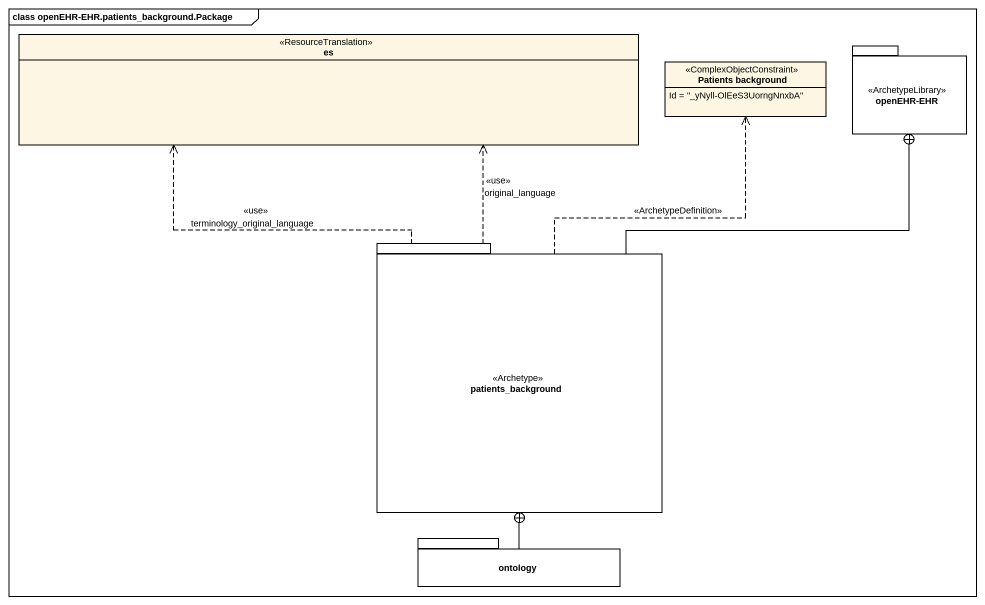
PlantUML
@startuml
mainframe class openEHR-EHR.patients_background.Package
hide circle
hide empty members
enum es <<ResourceTranslation>>
class "Patients background" as Patients_background <<ComplexObjectConstraint>> {
  Id = "_yNyll-OlEeS3UorngNnxbA"
}
package "openEHR-EHR" as openEHR_EHR <<ArchetypeLibrary>> {
}
package patients_background <<Archetype>> {
}
package ontology {
}
patients_background .up.> es : <<use>>\nterminology_original_language
patients_background .up.> es : <<use>>\noriginal_language
patients_background .up.> Patients_background : <<ArchetypeDefinition>>
patients_background -up-+ openEHR_EHR
ontology -up-+ patients_background
@enduml
